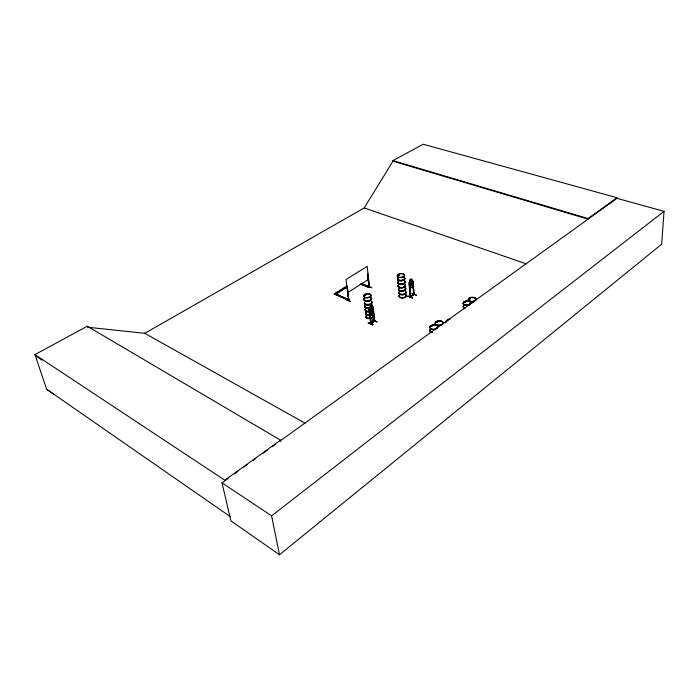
<?xml version="1.0" encoding="UTF-8"?>
<svg xmlns="http://www.w3.org/2000/svg" width="699" height="699" viewBox="0 0 699 699"><rect width="100%" height="100%" fill="white"/><g stroke="black" fill="none" stroke-linecap="round" stroke-linejoin="round"><path stroke-width="1.05" d="M474.822 300.395L474.953 300.509M469.309 304.196L469.877 304.214L469.527 304.484M470.217 298.831L469.326 298.656M470.471 298.788L469.641 298.753M469.44 304.476L469.51 304.03M469.326 298.683L469.728 298.954M469.824 298.962L469.623 298.534M616.99 197.721L588.06 218.542L588.042 219.163L393.004 161.181L392.96 160.621L423.192 144.239L616.99 197.721L616.964 198.333L280.142 440.955L280.692 441.279L280.482 440.16L87.296 326.241L34.95 354.603L46.658 389.247L53.281 393.939M464.818 302.58L464.818 302.047M464.547 302.641L465.176 302.204M464.625 302.606L464.433 302.117M464.599 302.571L464.625 302.064L464.424 302.501M441.986 324.476L441.672 324.275M436.622 328.294L436.115 328.268L436.613 328.198M436.674 322.038C438.955 322.222 435.302 323.244 436.744 321.986M437.251 322.195L436.657 322.012M437.128 322.361L436.587 322.056M616.964 198.333L664.05 211.351L661.647 244.222L279.478 554.761L230.897 520.869L222.011 482.826L228.18 478.378M431.021 326.223L431.563 325.891M431.37 326.276L431.405 325.821M430.942 326.459L431.108 325.926M373.257 313.038L373.423 311.099L373.257 313.038L370.051 315.109L368.915 309.342L372.462 306.363L373.004 306.695L374.463 321.313M403.306 276.647L403.174 276.594M412.891 286.607L413.083 284.72L412.891 286.607L409.964 288.565L409.387 287.184M398.325 274.899L399.199 274.593M398.57 275.118L399.208 274.934L398.876 274.497M398.561 274.952L399.382 274.786M346.258 299.775L350.391 301.514M350.566 301.383L346.416 299.653M369.806 297.023L369.317 296.97L369.736 296.621M369.954 296.909L369.317 296.874M372.829 324.45L368.425 322.554L372.838 324.45L372.646 324.878L368.259 322.947L368.452 322.536M372.637 324.869L368.268 322.912M365.691 295.057L365.306 294.707M407.919 296.271C422.213 301.356 397.984 292.584 412.506 297.896M412.296 298.027L407.936 296.236M410.619 296.227L410.392 297.049L414.158 294.497M369.011 309.351L370.295 307.909L370.016 306.197L371.361 305.314L371.597 306.992M409.02 282.877L409.369 281.994L412.34 280.081L412.786 280.404L413.895 294.471L410.243 296.988L409.02 282.859L410.278 281.505L410.042 279.827L409.649 282.44L410.435 297.023L409.317 283.908M410.767 296.332L413.703 294.428L410.383 296.577M410.811 296.804L409.509 283.619M369.29 310.417L369.657 310.164L369.133 310.347L370.75 323.794L374.786 321.068L374.577 320.5M469.239 304.283L469.911 304.266M348.53 300.43L348.731 300.518M431.781 326.136L431.598 325.865M348.652 300.037L334.227 293.921L348.574 300.491L349.351 299.993L335.782 293.772L338.727 295.415M370.243 307.883L369.64 308.888L371.16 323.532M526.05 263.776L364.196 207.935L393.004 161.181M372.803 324.729L368.425 322.816M413.721 294.296L414.149 294.524L412.873 281.365L413.799 294.742M374.716 321.112L373.275 307.743L372.75 307.927L374.367 321.357L372.75 307.927M369.011 286.791L369.212 286.878M369.483 286.704L368.993 287.306L369.579 287.132M348.95 299.871L349.011 300.343L347.237 287.228L348.714 300.509M474.525 300.378L474.7 300.535M465.254 302.204L464.319 302.553M398.325 274.742L399.155 274.768M365.848 294.908L364.974 294.908L365.734 294.987M279.478 554.761L271.605 515.853L664.05 211.351M280.482 440.16L224.825 480.222L34.95 354.603M234.34 473.939L237.87 471.406M244.03 466.967L247.551 464.424M252.837 460.624L255.476 458.719M262.527 453.642L267.804 449.833M272.208 446.661L275.738 444.127M376.901 321.968L372.48 319.793L376.866 321.689M368.958 309.36L370.933 323.471C369.055 323.017 379.356 318.272 371.16 323.148M370.636 323.698L374.594 320.981M413.03 281.426L412.532 281.592M369.081 310.906L373.126 308.233M409.098 284.397L412.864 281.915M372.497 306.459L371.553 307.079L371.361 305.314M410.095 279.853L411.3 278.997L411.449 280.727L412.323 280.15M410.042 279.827L411.3 278.997M370.059 306.223L371.405 305.332M369.264 287.341L367.228 266.31L346.022 279.504L348.652 300.526M367.63 286.074L371.781 287.77L368.286 286.485M348.53 300.089L349.299 299.591M360.937 283.986L368.661 287.167L369.413 286.695L361.68 283.506M360.011 283.977L368.705 287.569L369.378 286.581M347.386 287.289L346.879 287.455M367.613 274.41L368.102 274.244L367.613 274.41L369.002 287.315M347.665 292.645L368.67 279.32M334.279 294.323L346.984 286.328M346.809 286.835L335.057 294.655M335.966 294.087L346.861 287.228M334.227 293.921L346.94 285.935M431.807 326.503L431.501 325.848M431.204 325.987L431.615 326.04M464.59 302.457L465.088 302.37M371.047 323.427L369.5 310.103M410.418 296.542L410.785 296.42M369.299 287.079L367.962 274.183M348.801 300.255L347.237 287.228M436.403 328.46L436.019 328.338M431.772 326.424L430.977 326.381M431.598 326.398L431.082 326.442M365.324 294.777L364.782 295.223M376.927 321.898L372.567 319.993M369.186 287.35L367.753 274.462M365.201 295.397L365.734 294.829M436.831 322.012L437.391 322.125M398.98 274.672L398.657 274.847M371.51 307.053L372.244 307.167L372.576 310.251L372.051 312.016L370.802 312.846L369.981 311.972M411.396 280.71L412.069 280.841L411.807 285.576L410.645 286.354L409.902 285.472M392.96 160.621L588.06 218.542M364.249 207.909L144.798 333.318L87.593 327.237L87.296 326.241M412.288 280.063L413.773 294.742M416.473 295.179L411.868 293.318L416.281 295.24M361.733 283.908L369.456 287.088M340.658 296.245L349.351 299.993M369.413 313.781L370.112 315.135M144.422 333.108L305.148 423.262M372.445 306.433L372.96 306.747M222.011 482.826L271.605 515.853M35.291 355.616L41.975 360.142M46.658 389.247L230.224 516.605M409.439 287.202L409.99 288.486M370.907 298.062A3.74 1.983 -6.4 0 1 370.234 300.657A3.74 1.983 -6.4 0 1 365.455 301.12A3.74 1.983 -6.4 0 1 364.485 298.683M371.65 301.584A3.731 1.992 -6.4 0 1 368.216 304.441A3.731 1.992 -6.4 0 1 364.485 302.283M371.318 301.758A3.731 1.992 -6.4 0 1 368.775 305A3.731 1.992 -6.4 0 1 364.563 302.894M371.65 304.712A3.731 2.001 -6.4 0 1 371.781 306.712M371.213 307.184A3.731 2.001 -6.4 0 1 366.337 307.84A3.731 2.001 -6.4 0 1 365.236 305.332M371.335 301.522A3.783 2.018 -6.4 0 1 368.757 304.808A3.783 2.018 -6.4 0 1 364.485 302.684M371.318 301.339A3.783 2.018 -6.4 0 1 368.731 304.624A3.783 2.018 -6.4 0 1 364.467 302.492M370.907 297.634A3.792 2.01 -6.4 0 1 370.225 300.264A3.792 2.01 -6.4 0 1 365.376 300.736A3.792 2.01 -6.4 0 1 364.389 298.272M370.846 297.442A3.74 1.983 -6.4 0 1 370.164 300.037A3.74 1.983 -6.4 0 1 365.376 300.5A3.74 1.983 -6.4 0 1 364.406 298.062M370.933 297.826A3.792 2.01 -6.4 0 1 370.243 300.456A3.792 2.01 -6.4 0 1 365.394 300.928A3.792 2.01 -6.4 0 1 364.415 298.464M371.667 304.843A3.731 2.001 -6.4 0 1 371.798 306.844M370.479 307.709A3.731 2.001 -6.4 0 1 365.979 307.831A3.731 2.001 -6.4 0 1 365.254 305.463M373.039 312.759A3.757 2.045 -6.4 0 1 368.452 315.188A3.757 2.045 -6.4 0 1 366.014 312.418M369.055 311.876A3.705 2.001 -6.4 0 1 365.35 309.692M372.943 313.694A3.705 2.018 -6.4 0 1 368.513 315.564A3.705 2.018 -6.4 0 1 365.76 313.344M373.179 315.494A3.687 2.018 -6.4 0 1 369.308 318.403A3.687 2.018 -6.4 0 1 366.433 315.66A3.67 2.01 -6.4 0 0 369.308 318.394A3.67 2.01 -6.4 0 0 373.161 315.494A3.705 2.027 -6.4 0 1 369.317 318.491A3.705 2.027 -6.4 0 1 366.433 315.738M372.969 313.484A3.757 2.045 -6.4 0 1 368.006 315.336A3.757 2.045 -6.4 0 1 366.031 312.602M369.011 311.501A3.766 2.036 -6.4 0 1 365.245 309.29M368.985 311.256A3.705 2.001 -6.4 0 1 365.28 309.08M372.252 306.127A3.713 1.992 -6.4 0 1 371.816 307.176M370.514 308.041A3.713 1.992 -6.4 0 1 366.023 308.163A3.713 1.992 -6.4 0 1 365.306 305.804M371.693 305.183A3.713 1.992 -6.4 0 1 372.086 305.629M371.685 304.982A3.731 2.001 -6.4 0 1 371.807 306.983M370.496 307.848A3.731 2.001 -6.4 0 1 365.996 307.971A3.731 2.001 -6.4 0 1 365.271 305.603M373.214 315.695A3.705 2.027 -6.4 0 1 369.334 318.622A3.705 2.027 -6.4 0 1 366.442 315.861M369.037 311.693A3.766 2.036 -6.4 0 1 365.262 309.482M404.511 280.998A3.678 1.914 -5.2 0 1 403.978 283.488A3.678 1.914 -5.2 0 1 399.269 283.951A3.678 1.914 -5.2 0 1 398.177 281.618M404.179 277.774A3.635 1.879 -5.2 0 1 403.664 280.22A3.635 1.879 -5.2 0 1 398.998 280.675A3.635 1.879 -5.2 0 1 397.923 278.385M404.45 280.806A3.635 1.887 -5.2 0 1 403.926 283.261A3.635 1.887 -5.2 0 1 399.278 283.715A3.635 1.887 -5.2 0 1 398.203 281.417M404.503 281.417A3.626 1.887 -5.2 0 1 402.178 284.476A3.626 1.887 -5.2 0 1 397.949 282.51M405.184 284.755A3.626 1.896 -5.2 0 1 401.506 287.499A3.626 1.896 -5.2 0 1 398.517 284.947M404.529 281.19A3.678 1.914 -5.2 0 1 403.996 283.68A3.678 1.914 -5.2 0 1 399.286 284.135A3.678 1.914 -5.2 0 1 398.194 281.811M404.188 277.354A3.687 1.905 -5.2 0 1 403.655 279.836A3.687 1.905 -5.2 0 1 398.937 280.29A3.687 1.905 -5.2 0 1 397.845 277.975M404.546 277.573A3.635 1.879 -5.2 0 1 400.85 280.299A3.635 1.879 -5.2 0 1 397.871 277.774M404.205 277.547A3.687 1.905 -5.2 0 1 403.673 280.019A3.687 1.905 -5.2 0 1 398.954 280.482A3.687 1.905 -5.2 0 1 397.862 278.158M405.193 284.904A3.626 1.896 -5.2 0 1 401.514 287.656A3.626 1.896 -5.2 0 1 398.535 285.096M405.097 288.119A3.617 1.896 -5.2 0 1 404.581 290.592A3.617 1.896 -5.2 0 1 399.95 291.037A3.617 1.896 -5.2 0 1 398.876 288.722M405.769 291.535A3.609 1.905 -5.1 0 1 402.589 294.262A3.609 1.905 -5.1 0 1 398.841 292.208M405.822 292.138A3.609 1.905 -5.1 0 1 402.17 294.891A3.609 1.905 -5.1 0 1 399.208 292.322M399.461 295.205A3.609 1.914 -5.1 0 0 400.536 297.538A3.609 1.914 -5.1 0 0 405.158 297.092A3.609 1.914 -5.1 0 0 405.673 294.602A3.574 1.896 -5.1 0 1 405.132 296.996A3.574 1.896 -5.1 0 1 400.544 297.442A3.574 1.896 -5.1 0 1 399.478 295.127M405.857 291.92A3.652 1.931 -5.1 0 1 402.624 294.681A3.652 1.931 -5.1 0 1 398.832 292.601M405.839 291.736A3.652 1.931 -5.1 0 1 402.607 294.497A3.652 1.931 -5.1 0 1 398.814 292.418M405.097 287.708A3.661 1.922 -5.2 0 1 404.581 290.207A3.661 1.922 -5.2 0 1 399.88 290.67A3.661 1.922 -5.2 0 1 398.797 288.32M405.044 287.516A3.617 1.896 -5.2 0 1 404.52 289.98A3.617 1.896 -5.2 0 1 399.889 290.435A3.617 1.896 -5.2 0 1 398.814 288.119M405.21 285.209A3.617 1.887 -5.2 0 1 401.541 287.944A3.617 1.887 -5.2 0 1 398.579 285.402M405.114 287.892A3.661 1.922 -5.2 0 1 404.59 290.4A3.661 1.922 -5.2 0 1 399.898 290.854A3.661 1.922 -5.2 0 1 398.814 288.504M405.21 285.026A3.626 1.896 -5.2 0 1 401.523 287.778A3.626 1.896 -5.2 0 1 398.544 285.218M405.682 294.716A3.609 1.914 -5.1 0 1 405.167 297.206A3.609 1.914 -5.1 0 1 400.553 297.66A3.609 1.914 -5.1 0 1 399.478 295.319M471.808 303.148A5.234 2.796 -68.3 0 1 474.289 301.811M445.246 322.763A5.347 2.91 -67.8 0 1 449.999 319.277M446.268 321.933A4.465 2.429 -67.8 0 1 448.374 320.002M430.741 332.208A3.967 2.237 -3.9 0 1 430.086 330.566M432.253 332.488A4.037 2.272 -3.9 0 1 430.313 329.561M432.27 332.235A3.976 2.237 -3.9 0 1 430.357 329.343M431.379 332.409A4.037 2.272 -3.9 0 1 430.331 329.753M441.462 325.009A3.958 2.202 -3.7 0 1 435.285 323.882A3.958 2.202 -3.7 0 1 440.169 321.129A3.958 2.202 -3.7 0 1 442.222 324.581M464.818 308.539A3.862 2.088 -2.7 0 1 463.682 306.101M464.765 308.154A3.923 2.123 -2.7 0 1 463.603 305.681M464.791 307.901A3.862 2.088 -2.7 0 1 463.647 305.472M464.774 308.346A3.923 2.123 -2.7 0 1 463.612 305.874M371.912 310.697L370.653 311.527L370.313 308.442L371.571 307.612L371.912 310.697M411.702 284.283L410.531 285.061L410.278 282.029L411.449 281.251L411.702 284.283M371.125 305.821L370.383 306.905L371.125 305.821M411.073 279.486L410.374 280.526L411.073 279.486M365.577 297.538A3.748 1.983 -6.4 0 0 371.064 295.266A3.748 1.983 -6.4 0 0 365.359 294.104A3.748 1.983 -6.4 0 0 365.577 297.538M365.621 297.835A3.74 1.975 -6.4 0 0 371.09 295.581A3.74 1.975 -6.4 0 0 365.402 294.419A3.74 1.975 -6.4 0 0 365.621 297.835M367.98 314.908A3.705 2.01 -6.4 0 0 372.873 313.082A3.696 2.01 -6.4 0 1 367.98 314.908A3.705 2.01 -6.4 0 1 366.031 312.208A3.696 2.01 -6.4 0 0 367.98 314.908M398.439 277.031A3.652 1.879 -5.2 0 0 404.415 275.589A3.652 1.879 -5.2 0 0 399.679 273.755A3.652 1.879 -5.2 0 0 398.439 277.031M398.465 277.206A3.635 1.87 -5.2 0 0 404.415 275.773A3.635 1.87 -5.2 0 0 399.706 273.938A3.635 1.87 -5.2 0 0 398.465 277.206M431.169 328.862A3.993 2.237 -3.9 0 0 437.653 327.211A3.993 2.237 -3.9 0 0 432.34 324.983A3.993 2.237 -3.9 0 0 431.169 328.862M431.196 329.046A3.976 2.228 -3.9 0 0 437.653 327.403A3.976 2.228 -3.9 0 0 432.358 325.184A3.976 2.228 -3.9 0 0 431.196 329.046M436.622 324.808A3.976 2.211 -3.7 0 0 443.07 323.183A3.976 2.211 -3.7 0 0 437.757 320.981A3.976 2.211 -3.7 0 0 436.622 324.808M436.63 324.939A3.976 2.211 -3.7 0 0 443.079 323.305A3.976 2.211 -3.7 0 0 437.766 321.103A3.976 2.211 -3.7 0 0 436.63 324.939M464.634 304.729A3.879 2.097 -2.7 0 0 470.873 303.165A3.879 2.097 -2.7 0 0 465.586 301.103A3.879 2.097 -2.7 0 0 464.634 304.729M464.66 305.035A3.871 2.088 -2.7 0 0 470.873 303.48A3.871 2.088 -2.7 0 0 465.604 301.426A3.871 2.088 -2.7 0 0 464.66 305.035M464.643 304.851A3.879 2.097 -2.7 0 0 470.873 303.287A3.879 2.097 -2.7 0 0 465.586 301.225A3.879 2.097 -2.7 0 0 464.643 304.851M469.763 301.042A3.862 2.071 -2.5 0 0 475.967 299.495A3.862 2.071 -2.5 0 0 470.68 297.459A3.862 2.071 -2.5 0 0 469.763 301.042M469.789 301.356A3.853 2.062 -2.5 0 0 475.958 299.81A3.853 2.062 -2.5 0 0 470.698 297.783A3.853 2.062 -2.5 0 0 469.789 301.356M469.772 301.173A3.862 2.071 -2.5 0 0 475.967 299.626A3.862 2.071 -2.5 0 0 470.689 297.591A3.862 2.071 -2.5 0 0 469.772 301.173"/></g></svg>
